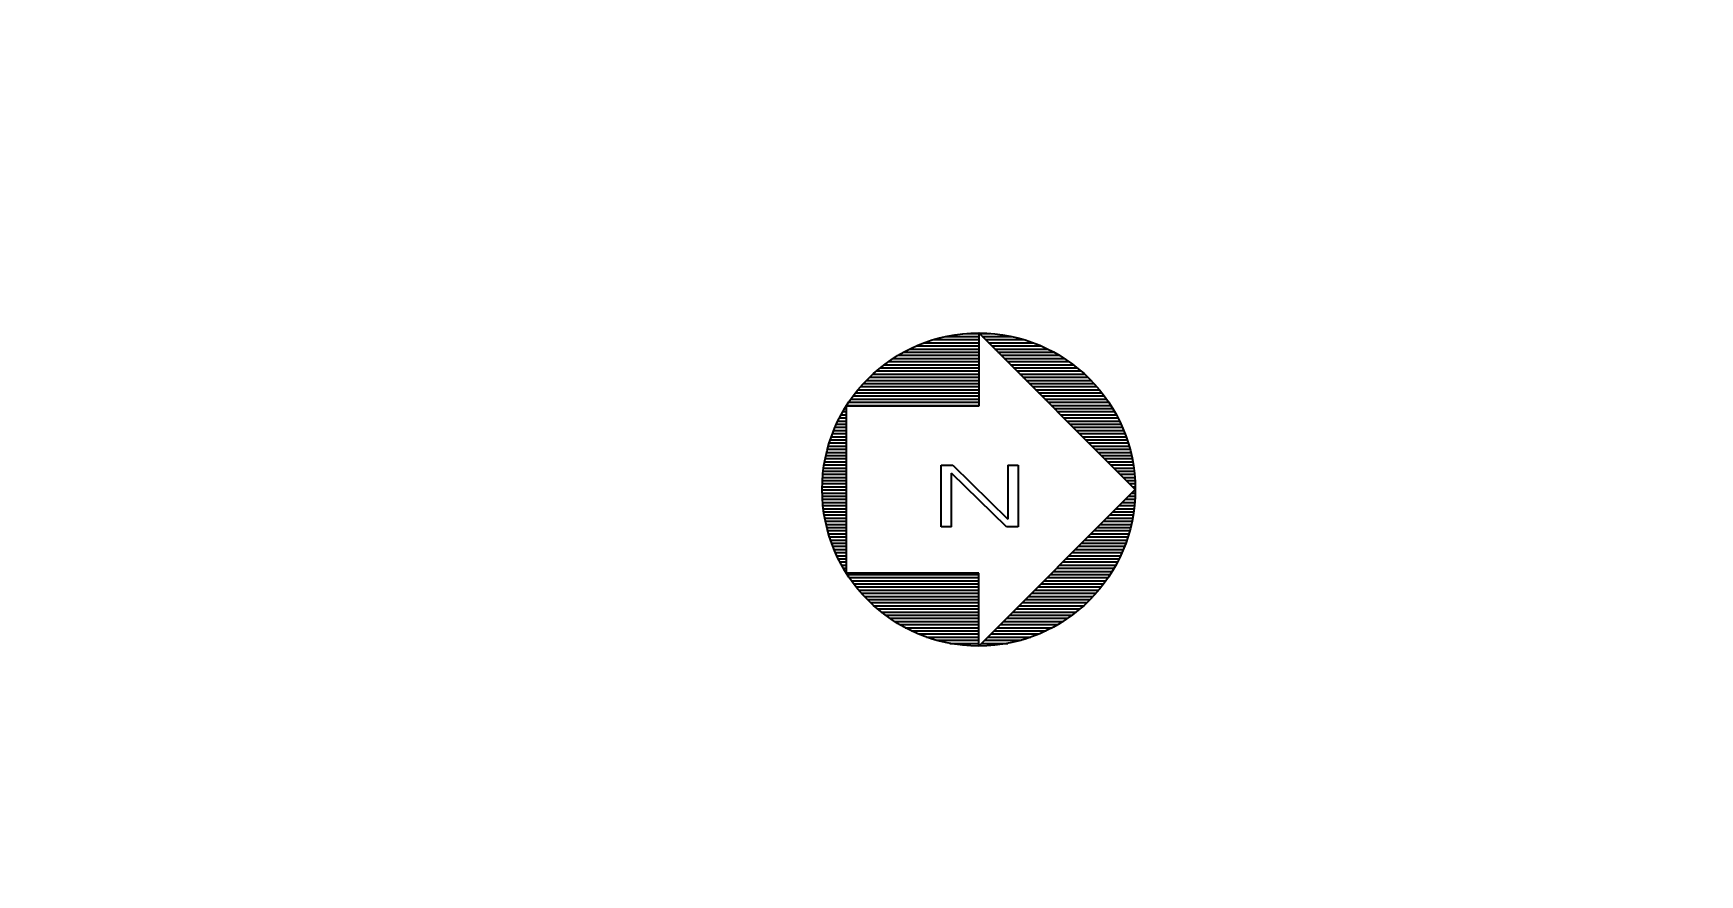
# Model space of a CAD drawing. Header units: millimetres. Extents: x -4562 to 17216, y -5211 to 6025.
# Drawn here: x 2169 to 6959, y 3607 to 6025 of the extents above; entities that cross this region are included whole.
import ezdxf
from ezdxf.lldxf.tags import DXFTag

# ---------------------------------------------------------------- set-up
doc = ezdxf.new("R2010")
doc.units = ezdxf.units.MM
doc.layers.add('D', color=6, linetype='HIDDEN')
doc.layers.add('도면층7', color=7, linetype='Continuous')
doc.styles.add('s', font='romans.shx', dxfattribs={"width": 0.75, "oblique": 10, "bigfont": 'whgtxt.shx'})
doc.styles.get("Standard").update_dxf_attribs({"font": 'txt.shx', "bigfont": 'whgtxt.shx'})
tags = doc.linetypes.add('HIDDEN', pattern=[3, 2, -1]).pattern_tags.tags
tags[6:7] = [DXFTag(74, 4), DXFTag(75, 0), DXFTag(340, '0'), DXFTag(46, 1.0), DXFTag(50, 0.0), DXFTag(44, 0.0), DXFTag(45, 0.0)]
tags[4:5] = [DXFTag(74, 4), DXFTag(75, 0), DXFTag(340, '0'), DXFTag(46, 1.0), DXFTag(50, 0.0), DXFTag(44, 0.0), DXFTag(45, 0.0)]
doc.dimstyles.new('AM_ISO$2', dxfattribs={"dimtxt": 3, "dimasz": 2.5, "dimexe": 1, "dimexo": 1, "dimgap": 1, "dimtad": 1, "dimdsep": 46, "dimtxsty": 's', "dimcen": 0, "dimclrd": 4, "dimclre": 4, "dimclrt": 3, "dimazin": 2, "dimtp": 0.1, "dimtm": 0.1, "dimtfac": 0.71, "dimtmove": 0, "dimatfit": 3, "dimfxl": 1, "dimlwd": 25, "dimlwe": 25, "dimarcsym": 0})
doc.dimstyles.new('ISO-25', dxfattribs={"dimscale": 30, "dimtxt": 2.5, "dimasz": 2.5, "dimexe": 1.25, "dimexo": 0.625, "dimtad": 1, "dimtoh": 1, "dimrnd": 0.005, "dimtxsty": 'Standard', "dimcen": 0, "dimazin": 2, "dimtfac": 1, "dimtmove": 0, "dimatfit": 3, "dimfxl": 1, "dimarcsym": 0})

# ---------------------------------------------------------------- blocks, each defined once
blk = doc.blocks.new('*D145')
at = {"color": 0, "lineweight": -2}
for p, q in [((12836, 4142.8), (13614.6, 2418.5)), ((13530.8, 2421.8), (4553.5, -1631.6)), ((3722, 27.7), (4500.6, -1696.7))]:
    blk.add_line(p, q, dxfattribs=at)
at = {"color": 0}
for points in [[(13525.7, 2433.2), (13536, 2410.4), (13599.2, 2452.6)], [(4548.3, -1620.2), (4558.6, -1643), (4485.1, -1662.5)]]:
    blk.add_solid(points, dxfattribs=at)
at = {"layer": 'Defpoints', "color": 0}
for p in [(12828.3, 4159.9), (3714.3, 44.7), (4485.1, -1662.5)]:
    blk.add_point(p, dxfattribs=at)
at = {"color": 0, "insert": (9019, 446.3), "char_height": 75, "attachment_point": 5, "rotation": 24.3}
blk.add_mtext('10000', dxfattribs=at)
blk = doc.blocks.new('*D147')
at = {"color": 0, "lineweight": -2}
for p, q in [((12510, 4802.1), (11851.4, 6025.3)), ((3130.5, 1287.1), (11803.1, 5956.7)), ((3705.4, 61.3), (3046.7, 1284.5))]:
    blk.add_line(p, q, dxfattribs=at)
at = {"color": 0}
for points in [[(11797.2, 5967.7), (11809, 5945.7), (11869.1, 5992.3)], [(3124.6, 1298.1), (3136.5, 1276), (3064.5, 1251.5)]]:
    blk.add_solid(points, dxfattribs=at)
at = {"layer": 'Defpoints', "color": 0}
for p in [(11869.1, 5992.3), (12518.9, 4785.5), (3714.3, 44.7)]:
    blk.add_point(p, dxfattribs=at)
at = {"color": 0, "insert": (7437.2, 3676.9), "char_height": 75, "attachment_point": 5, "rotation": 28.3}
blk.add_mtext('9999,83', dxfattribs=at)
blk = doc.blocks.new('*D153')
at = {"layer": 'D', "color": 4, "lineweight": 25}
blk.add_line((13177.5, 3545.3), (13817.5, 3782), dxfattribs=at)
blk.add_arc((3714.3, 44.7), 10737.3, 20.76691, 23.83309, dxfattribs=at)
at = {"layer": 'D', "color": 4}
for points in [[(13522.7, 4377.5), (13549.3, 4389.4), (13500.3, 4463.3)], [(13767.7, 3857), (13740.3, 3846.7), (13784.7, 3769.9)]]:
    blk.add_solid(points, dxfattribs=at)
at = {"layer": 'Defpoints', "color": 0}
for p in [(14488.2, 4909.4), (13695.3, 4003.2), (13144.6, 3533.1), (603, -1106.1), (-1447.7, -2286)]:
    blk.add_point(p, dxfattribs=at)
at = {"layer": 'D', "color": 3, "insert": (13729.5, 4152.3), "char_height": 105, "attachment_point": 5, "rotation": 292.3, "style": 's'}
blk.add_mtext('4°', dxfattribs=at)
blk = doc.blocks.new('*D154')
at = {"layer": 'D', "color": 4, "lineweight": 25}
blk.add_line((12598, 4828.1), (13199.3, 5151.9), dxfattribs=at)
blk.add_arc((3714.3, 44.7), 10737.5, 24.7669, 27.8331, dxfattribs=at)
at = {"layer": 'D', "color": 4}
for points in [[(13196.7, 5051.2), (13222.5, 5064.9), (13168.4, 5135.3)], [(13477.5, 4549.1), (13450.9, 4536.9), (13500.5, 4463.4)]]:
    blk.add_solid(points, dxfattribs=at)
at = {"layer": 'Defpoints', "color": 0}
for p in [(14488.2, 4909.4), (12567.2, 4811.5), (13395, 4689.9), (-1447.7, -2286), (-1128.2, -2562.7)]:
    blk.add_point(p, dxfattribs=at)
at = {"layer": 'D', "color": 3, "insert": (13418.8, 4841), "char_height": 105, "attachment_point": 5, "rotation": 296.3, "style": 's'}
blk.add_mtext('4°', dxfattribs=at)

msp = doc.modelspace()

# ---------------------------------------------------------------- linework, layer by layer
at = {"layer": '도면층7'}
for p, q in [((4707.362, 5126.856), (4886.549, 5126.856)), ((4729.715, 5135.856), (4886.549, 5135.856)), ((4756.458, 5144.856), (4886.549, 5144.856)), ((4791.215, 5153.856), (4886.549, 5153.856)), ((4853.511, 5162.856), (4886.549, 5162.856)), ((4886.549, 5164.071), (4886.549, 4954.071)), ((5336.549, 4714.071), (4886.549, 5164.071)), ((4887.764, 5162.856), (4919.587, 5162.856)), ((4896.764, 5153.856), (4981.884, 5153.856)), ((4905.764, 5144.856), (5016.641, 5144.856)), ((4914.764, 5135.856), (5043.383, 5135.856)), ((4923.764, 5126.856), (5065.737, 5126.856)), ((4627.255, 5081.856), (4886.549, 5081.856)), ((4640.516, 5090.856), (4886.549, 5090.856)), ((4654.883, 5099.856), (4886.549, 5099.856)), ((4670.576, 5108.856), (4886.549, 5108.856)), ((4687.911, 5117.856), (4886.549, 5117.856)), ((4932.764, 5117.856), (5085.188, 5117.856)), ((4941.764, 5108.856), (5102.522, 5108.856)), ((4950.764, 5099.856), (5118.216, 5099.856)), ((4959.764, 5090.856), (5132.583, 5090.856)), ((4968.764, 5081.856), (5145.844, 5081.856)), ((4573.006, 5036.856), (4886.549, 5036.856)), ((4582.545, 5045.856), (4886.549, 5045.856)), ((4592.67, 5054.856), (4886.549, 5054.856)), ((4603.441, 5063.856), (4886.549, 5063.856)), ((4614.938, 5072.856), (4886.549, 5072.856)), ((4977.764, 5072.856), (5158.161, 5072.856)), ((4986.764, 5063.856), (5169.657, 5063.856)), ((4995.764, 5054.856), (5180.429, 5054.856)), ((5004.764, 5045.856), (5190.553, 5045.856)), ((5013.764, 5036.856), (5200.093, 5036.856)), ((4525.642, 4982.856), (4886.549, 4982.856)), ((4532.522, 4991.856), (4886.549, 4991.856)), ((4539.773, 5000.856), (4886.549, 5000.856)), ((4547.417, 5009.856), (4886.549, 5009.856)), ((4555.482, 5018.856), (4886.549, 5018.856)), ((4563.999, 5027.856), (4886.549, 5027.856)), ((5022.764, 5027.856), (5209.1, 5027.856)), ((5031.764, 5018.856), (5217.617, 5018.856)), ((5040.764, 5009.856), (5225.682, 5009.856)), ((5049.764, 5000.856), (5233.326, 5000.856)), ((5058.764, 4991.856), (5240.576, 4991.856)), ((5067.764, 4982.856), (5247.457, 4982.856)), ((4496.139, 4937.856), (4505.892, 4937.856)), ((4501.438, 4946.856), (4505.892, 4946.856)), ((4886.549, 4954.071), (4505.892, 4954.071)), ((4505.892, 4954.071), (4505.892, 4474.071)), ((4507.024, 4955.856), (4886.549, 4955.856)), ((4512.91, 4964.856), (4886.549, 4964.856)), ((4519.11, 4973.856), (4886.549, 4973.856)), ((5076.764, 4973.856), (5253.988, 4973.856)), ((5085.764, 4964.856), (5260.189, 4964.856)), ((5094.764, 4955.856), (5266.075, 4955.856)), ((5103.764, 4946.856), (5271.661, 4946.856)), ((5112.764, 4937.856), (5276.959, 4937.856)), ((4473.59, 4892.856), (4505.892, 4892.856)), ((4477.604, 4901.856), (4505.892, 4901.856)), ((4481.858, 4910.856), (4505.892, 4910.856)), ((4486.359, 4919.856), (4505.892, 4919.856)), ((4491.116, 4928.856), (4505.892, 4928.856)), ((5121.764, 4928.856), (5281.982, 4928.856)), ((5130.764, 4919.856), (5286.74, 4919.856)), ((5139.764, 4910.856), (5291.241, 4910.856)), ((5148.764, 4901.856), (5295.495, 4901.856)), ((5157.764, 4892.856), (5299.509, 4892.856)), ((4454.197, 4838.856), (4505.892, 4838.856)), ((4456.897, 4847.856), (4505.892, 4847.856)), ((4459.803, 4856.856), (4505.892, 4856.856)), ((4462.921, 4865.856), (4505.892, 4865.856)), ((4466.254, 4874.856), (4505.892, 4874.856)), ((4469.809, 4883.856), (4505.892, 4883.856)), ((5166.764, 4883.856), (5303.29, 4883.856)), ((5175.764, 4874.856), (5306.844, 4874.856)), ((5184.764, 4865.856), (5310.178, 4865.856)), ((5193.764, 4856.856), (5313.295, 4856.856)), ((5202.764, 4847.856), (5316.202, 4847.856)), ((5211.764, 4838.856), (5318.902, 4838.856)), ((4443.679, 4793.856), (4505.892, 4793.856)), ((4445.395, 4802.856), (4505.892, 4802.856)), ((4447.302, 4811.856), (4505.892, 4811.856)), ((4449.403, 4820.856), (4505.892, 4820.856)), ((4451.7, 4829.856), (4505.892, 4829.856)), ((5220.764, 4829.856), (5321.398, 4829.856)), ((5229.764, 4820.856), (5323.696, 4820.856)), ((5238.764, 4811.856), (5325.796, 4811.856)), ((5247.764, 4802.856), (5327.704, 4802.856)), ((5256.764, 4793.856), (5329.42, 4793.856)), ((4437.896, 4748.856), (4505.892, 4748.856)), ((4438.685, 4757.856), (4505.892, 4757.856)), ((4439.656, 4766.856), (4505.892, 4766.856)), ((4440.811, 4775.856), (4505.892, 4775.856)), ((4442.152, 4784.856), (4505.892, 4784.856)), ((4778.797, 4783.745), (4811.778, 4783.745)), ((4778.797, 4606.453), (4778.797, 4783.745)), ((4966.745, 4606.453), (4808.021, 4761.204)), ((4808.021, 4606.453), (4808.021, 4761.204)), ((4811.778, 4783.745), (4970.502, 4628.994)), ((4970.502, 4783.745), (5000.299, 4783.745)), ((4970.502, 4783.745), (4970.502, 4628.994)), ((5000.299, 4783.745), (5000.299, 4606.453)), ((5265.764, 4784.856), (5330.947, 4784.856)), ((5274.764, 4775.856), (5332.288, 4775.856)), ((5283.764, 4766.856), (5333.443, 4766.856)), ((5292.764, 4757.856), (5334.414, 4757.856)), ((5301.764, 4748.856), (5335.203, 4748.856)), ((4436.551, 4712.856), (4505.892, 4712.856)), ((4436.617, 4721.856), (4505.892, 4721.856)), ((4436.665, 4703.856), (4505.892, 4703.856)), ((4436.863, 4730.856), (4505.892, 4730.856)), ((4436.96, 4694.856), (4505.892, 4694.856)), ((4437.289, 4739.856), (4505.892, 4739.856)), ((5336.549, 4714.071), (4886.549, 4264.071)), ((5310.764, 4739.856), (5335.81, 4739.856)), ((5317.335, 4694.856), (5336.139, 4694.856)), ((5319.764, 4730.856), (5336.236, 4730.856)), ((5326.335, 4703.856), (5336.433, 4703.856)), ((5328.764, 4721.856), (5336.482, 4721.856)), ((5335.335, 4712.856), (5336.548, 4712.856)), ((4437.435, 4685.856), (4505.892, 4685.856)), ((4438.091, 4676.856), (4505.892, 4676.856)), ((4438.929, 4667.856), (4505.892, 4667.856)), ((4439.95, 4658.856), (4505.892, 4658.856)), ((4441.155, 4649.856), (4505.892, 4649.856)), ((5272.335, 4649.856), (5331.944, 4649.856)), ((5281.335, 4658.856), (5333.149, 4658.856)), ((5290.335, 4667.856), (5334.17, 4667.856)), ((5299.335, 4676.856), (5335.008, 4676.856)), ((5308.335, 4685.856), (5335.664, 4685.856)), ((4442.545, 4640.856), (4505.892, 4640.856)), ((4444.123, 4631.856), (4505.892, 4631.856)), ((4445.891, 4622.856), (4505.892, 4622.856)), ((4447.85, 4613.856), (4505.892, 4613.856)), ((4450.004, 4604.856), (4505.892, 4604.856)), ((4808.021, 4606.453), (4778.797, 4606.453)), ((5000.299, 4606.453), (4966.745, 4606.453)), ((5227.335, 4604.856), (5323.095, 4604.856)), ((5236.335, 4613.856), (5325.249, 4613.856)), ((5245.335, 4622.856), (5327.208, 4622.856)), ((5254.335, 4631.856), (5328.975, 4631.856)), ((5263.335, 4640.856), (5330.553, 4640.856)), ((4452.354, 4595.856), (4505.892, 4595.856)), ((4454.905, 4586.856), (4505.892, 4586.856)), ((4457.661, 4577.856), (4505.892, 4577.856)), ((4460.624, 4568.856), (4505.892, 4568.856)), ((4463.799, 4559.856), (4505.892, 4559.856)), ((4467.191, 4550.856), (4505.892, 4550.856)), ((5173.335, 4550.856), (5305.907, 4550.856)), ((5182.335, 4559.856), (5309.3, 4559.856)), ((5191.335, 4568.856), (5312.475, 4568.856)), ((5200.335, 4577.856), (5315.438, 4577.856)), ((5209.335, 4586.856), (5318.193, 4586.856)), ((5218.335, 4595.856), (5320.744, 4595.856)), ((4470.806, 4541.856), (4505.892, 4541.856)), ((4474.65, 4532.856), (4505.892, 4532.856)), ((4478.728, 4523.856), (4505.892, 4523.856)), ((4483.048, 4514.856), (4505.892, 4514.856)), ((4487.617, 4505.856), (4505.892, 4505.856)), ((5128.335, 4505.856), (5285.481, 4505.856)), ((5137.335, 4514.856), (5290.051, 4514.856)), ((5146.335, 4523.856), (5294.371, 4523.856)), ((5155.335, 4532.856), (5298.449, 4532.856)), ((5164.335, 4541.856), (5302.292, 4541.856)), ((4492.445, 4496.856), (4505.892, 4496.856)), ((4497.542, 4487.856), (4505.892, 4487.856)), ((4502.916, 4478.856), (4505.892, 4478.856)), ((4886.549, 4474.071), (4505.892, 4474.071)), ((4508.582, 4469.856), (4886.549, 4469.856)), ((4514.551, 4460.856), (4886.549, 4460.856)), ((4886.549, 4264.071), (4886.549, 4474.071)), ((5083.335, 4460.856), (5258.547, 4460.856)), ((5092.335, 4469.856), (5264.517, 4469.856)), ((5101.335, 4478.856), (5270.182, 4478.856)), ((5110.335, 4487.856), (5275.557, 4487.856)), ((5119.335, 4496.856), (5280.653, 4496.856)), ((4520.84, 4451.856), (4886.549, 4451.856)), ((4527.463, 4442.856), (4886.549, 4442.856)), ((4534.442, 4433.856), (4886.549, 4433.856)), ((4541.796, 4424.856), (4886.549, 4424.856)), ((4549.551, 4415.856), (4886.549, 4415.856)), ((4557.734, 4406.856), (4886.549, 4406.856)), ((5029.335, 4406.856), (5215.364, 4406.856)), ((5038.335, 4415.856), (5223.548, 4415.856)), ((5047.335, 4424.856), (5231.303, 4424.856)), ((5056.335, 4433.856), (5238.657, 4433.856)), ((5065.335, 4442.856), (5245.635, 4442.856)), ((5074.335, 4451.856), (5252.259, 4451.856)), ((4566.38, 4397.856), (4886.549, 4397.856)), ((4575.526, 4388.856), (4886.549, 4388.856)), ((4585.218, 4379.856), (4886.549, 4379.856)), ((4595.51, 4370.856), (4886.549, 4370.856)), ((4606.469, 4361.856), (4886.549, 4361.856)), ((4984.335, 4361.856), (5166.63, 4361.856)), ((4993.335, 4370.856), (5177.589, 4370.856)), ((5002.335, 4379.856), (5187.881, 4379.856)), ((5011.335, 4388.856), (5197.573, 4388.856)), ((5020.335, 4397.856), (5206.719, 4397.856)), ((4618.176, 4352.856), (4886.549, 4352.856)), ((4630.734, 4343.856), (4886.549, 4343.856)), ((4644.276, 4334.856), (4886.549, 4334.856)), ((4658.976, 4325.856), (4886.549, 4325.856)), ((4675.077, 4316.856), (4886.549, 4316.856)), ((4939.335, 4316.856), (5098.022, 4316.856)), ((4948.335, 4325.856), (5114.123, 4325.856)), ((4957.335, 4334.856), (5128.823, 4334.856)), ((4966.335, 4343.856), (5142.364, 4343.856)), ((4975.335, 4352.856), (5154.922, 4352.856)), ((4692.926, 4307.856), (4886.549, 4307.856)), ((4713.065, 4298.856), (4886.549, 4298.856)), ((4736.409, 4289.856), (4886.549, 4289.856)), ((4764.79, 4280.856), (4886.549, 4280.856)), ((4803.204, 4271.856), (4886.549, 4271.856)), ((4894.335, 4271.856), (4969.894, 4271.856)), ((4903.335, 4280.856), (5008.308, 4280.856)), ((4912.335, 4289.856), (5036.69, 4289.856)), ((4921.335, 4298.856), (5060.034, 4298.856)), ((4930.335, 4307.856), (5080.172, 4307.856))]:
    msp.add_line(p, q, dxfattribs=at)
msp.add_circle((4886.549, 4714.071), 450, dxfattribs=at)

# ---------------------------------------------------------------- dimensions: what is measured, and where the dimension line sits
for p1, p2, distance, picture, middle in [((3714.2796, 44.7457), (12518.8993, 4785.5449), 1370.5622, '*D147', (7437.1915, 3676.9241)), ((12828.312, 4159.889), (3714.28, 44.746), 1873.211, '*D145', (9019.001, 446.333))]:
    dim = msp.add_aligned_dim(p1=p1, p2=p2, distance=distance, dimstyle='ISO-25')
    dim.commit()
    dim.dimension.update_dxf_attribs({"geometry": picture, "text_midpoint": middle})
at = {"layer": 'D'}
for base, line1, line2, picture, middle in [((13395.05, 4689.92), ((-1128.187, -2562.654), (12567.164, 4811.533)), ((14488.242, 4909.376), (-1447.72, -2285.987)), '*D154', (13418.789, 4841.013)), ((13695.28, 4003.222), ((14488.242, 4909.376), (-1447.72, -2285.987)), ((603.047, -1106.134), (13144.634, 3533.14)), '*D153', (13729.503, 4152.288))]:
    dim = msp.add_angular_dim_2l(base=base, line1=line1, line2=line2, dimstyle='AM_ISO$2', override={"dimscale": 35, "dimarcsym": 1}, dxfattribs=at)
    dim.commit()
    dim.dimension.update_dxf_attribs({"geometry": picture, "text_midpoint": middle})

doc.saveas('drawing.dxf')
